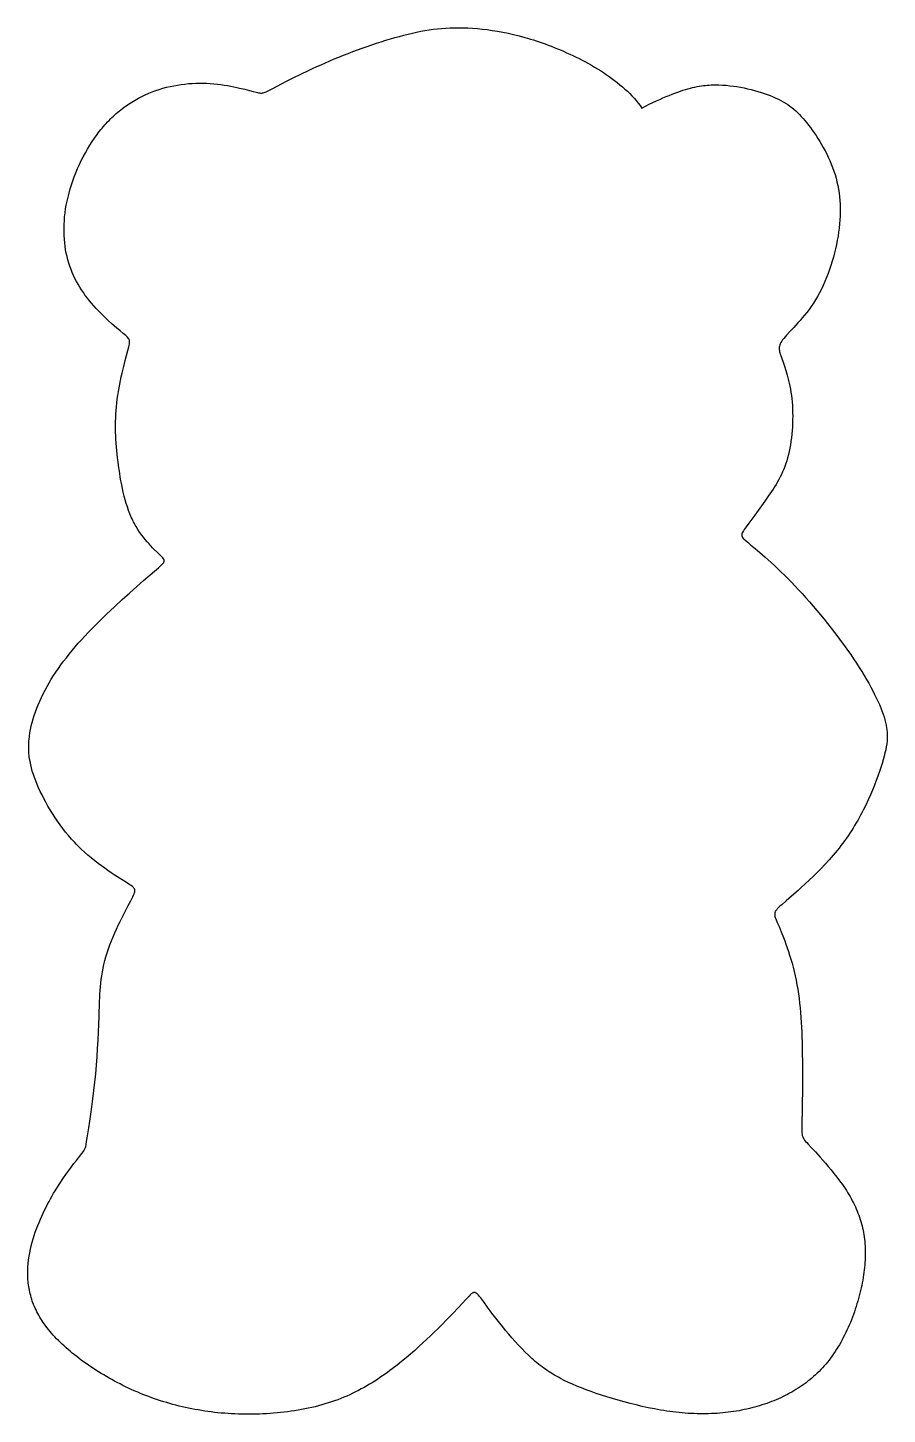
# Model space of a CAD drawing. Header units: millimetres. Extents: x -27.2 to 28.6, y -45.5 to 44.5.
import ezdxf

# ---------------------------------------------------------------- set-up
doc = ezdxf.new("R2010")
doc.units = ezdxf.units.MM
doc.layers.get('0').update_dxf_attribs({"linetype": 'CONTINUOUS'})

msp = doc.modelspace()

# ---------------------------------------------------------------- linework, layer by layer
msp.add_lwpolyline([(12.677, 39.306), (12.926, 39.431), (13.166, 39.549), (13.399, 39.661), (13.625, 39.767), (13.842, 39.866), (14.053, 39.959), (14.257, 40.046), (14.455, 40.128), (14.646, 40.204), (14.831, 40.274), (15.01, 40.339), (15.184, 40.399), (15.353, 40.455), (15.516, 40.505), (15.675, 40.551), (15.83, 40.593), (15.98, 40.63), (16.126, 40.663), (16.269, 40.692), (16.408, 40.718), (16.544, 40.74), (16.677, 40.759), (16.808, 40.774), (16.936, 40.786), (17.062, 40.796), (17.187, 40.803), (17.31, 40.807), (17.431, 40.808), (17.552, 40.808), (17.671, 40.805), (17.91, 40.795), (18.148, 40.778), (18.385, 40.755), (18.622, 40.726), (18.857, 40.692), (19.09, 40.652), (19.32, 40.608), (19.548, 40.559), (19.772, 40.506), (19.992, 40.448), (20.208, 40.387), (20.418, 40.322), (20.623, 40.254), (20.821, 40.183), (21.013, 40.109), (21.198, 40.033), (21.375, 39.955), (21.544, 39.874), (21.705, 39.791), (21.859, 39.706), (22.007, 39.617), (22.15, 39.525), (22.287, 39.43), (22.419, 39.33), (22.548, 39.226), (22.673, 39.118), (22.795, 39.004), (22.916, 38.885), (23.034, 38.76), (23.152, 38.629), (23.27, 38.491), (23.388, 38.347), (23.507, 38.195), (23.627, 38.037), (23.748, 37.87), (23.87, 37.697), (23.991, 37.518), (24.112, 37.332), (24.231, 37.141), (24.348, 36.944), (24.463, 36.742), (24.575, 36.535), (24.683, 36.324), (24.787, 36.108), (24.886, 35.889), (24.98, 35.666), (25.068, 35.44), (25.149, 35.212), (25.223, 34.98), (25.29, 34.747), (25.349, 34.512), (25.401, 34.275), (25.445, 34.035), (25.481, 33.793), (25.511, 33.549), (25.533, 33.303), (25.548, 33.055), (25.556, 32.804), (25.556, 32.551), (25.55, 32.296), (25.537, 32.039), (25.517, 31.779), (25.49, 31.517), (25.457, 31.253), (25.417, 30.986), (25.37, 30.717), (25.317, 30.446), (25.258, 30.174), (25.192, 29.902), (25.12, 29.63), (25.042, 29.359), (24.958, 29.09), (24.869, 28.823), (24.774, 28.559), (24.673, 28.299), (24.566, 28.043), (24.454, 27.792), (24.337, 27.547), (24.215, 27.309), (24.088, 27.077), (24.022, 26.964), (23.955, 26.853), (23.888, 26.744), (23.819, 26.637), (23.678, 26.43), (23.534, 26.231), (23.389, 26.04), (23.243, 25.857), (23.097, 25.682), (22.953, 25.515), (22.812, 25.355), (22.54, 25.059), (22.291, 24.793), (22.073, 24.556), (21.978, 24.448), (21.894, 24.347), (21.822, 24.253), (21.76, 24.165), (21.71, 24.081), (21.67, 24.002), (21.639, 23.926), (21.618, 23.853), (21.605, 23.781), (21.6, 23.709), (21.602, 23.636), (21.61, 23.563), (21.625, 23.487), (21.646, 23.408), (21.671, 23.324), (21.701, 23.236), (21.771, 23.04), (21.852, 22.815), (21.94, 22.559), (22.032, 22.274), (22.078, 22.121), (22.123, 21.96), (22.168, 21.793), (22.211, 21.619), (22.252, 21.439), (22.291, 21.252), (22.327, 21.059), (22.36, 20.859), (22.389, 20.653), (22.414, 20.442), (22.435, 20.224), (22.451, 20.001), (22.463, 19.775), (22.47, 19.544), (22.473, 19.311), (22.471, 19.077), (22.464, 18.841), (22.453, 18.605), (22.437, 18.37), (22.417, 18.136), (22.392, 17.904), (22.363, 17.676), (22.329, 17.451), (22.29, 17.231), (22.247, 17.017), (22.199, 16.809), (22.147, 16.608), (22.09, 16.413), (22.029, 16.225), (21.964, 16.042), (21.894, 15.865), (21.821, 15.692), (21.743, 15.523), (21.662, 15.357), (21.577, 15.195), (21.489, 15.035), (21.397, 14.878), (21.302, 14.721), (21.204, 14.566), (21.103, 14.411), (20.892, 14.101), (20.672, 13.788), (20.447, 13.476), (20.006, 12.879), (19.617, 12.353), (19.457, 12.13), (19.328, 11.942), (19.277, 11.862), (19.235, 11.791), (19.203, 11.727), (19.181, 11.669), (19.173, 11.642), (19.169, 11.616), (19.166, 11.59), (19.167, 11.565), (19.17, 11.541), (19.176, 11.517), (19.184, 11.493), (19.195, 11.469), (19.209, 11.445), (19.226, 11.42), (19.268, 11.369), (19.321, 11.314), (19.386, 11.255), (19.552, 11.115), (19.767, 10.94), (20.033, 10.719), (20.345, 10.454), (20.696, 10.146), (20.885, 9.977), (21.082, 9.797), (21.286, 9.609), (21.497, 9.41), (21.713, 9.203), (21.935, 8.987), (22.161, 8.762), (22.39, 8.529), (22.623, 8.288), (22.857, 8.039), (23.094, 7.783), (23.331, 7.52), (23.568, 7.251), (23.806, 6.976), (24.042, 6.697), (24.278, 6.414), (24.511, 6.129), (24.742, 5.841), (24.97, 5.551), (25.194, 5.261), (25.414, 4.97), (25.629, 4.68), (25.839, 4.392), (26.042, 4.106), (26.24, 3.823), (26.43, 3.543), (26.612, 3.268), (26.787, 2.998), (26.954, 2.732), (27.113, 2.471), (27.264, 2.215), (27.408, 1.964), (27.543, 1.719), (27.671, 1.479), (27.791, 1.245), (27.903, 1.017), (28.006, 0.795), (28.102, 0.579), (28.19, 0.369), (28.269, 0.166), (28.34, -0.031), (28.404, -0.221), (28.459, -0.404), (28.505, -0.582), (28.544, -0.755), (28.574, -0.926), (28.586, -1.01), (28.595, -1.095), (28.603, -1.179), (28.609, -1.263), (28.612, -1.348), (28.614, -1.434), (28.613, -1.52), (28.61, -1.606), (28.606, -1.694), (28.599, -1.783), (28.578, -1.965), (28.549, -2.154), (28.512, -2.35), (28.466, -2.557), (28.411, -2.773), (28.348, -3.002), (28.276, -3.245), (28.195, -3.502), (28.105, -3.772), (28.007, -4.055), (27.899, -4.348), (27.782, -4.652), (27.656, -4.963), (27.52, -5.282), (27.374, -5.607), (27.219, -5.936), (27.054, -6.268), (26.967, -6.435), (26.878, -6.602), (26.787, -6.769), (26.693, -6.937), (26.596, -7.104), (26.497, -7.271), (26.395, -7.437), (26.291, -7.603), (26.184, -7.768), (26.074, -7.931), (25.961, -8.094), (25.846, -8.256), (25.728, -8.416), (25.608, -8.574), (25.486, -8.731), (25.361, -8.886), (25.235, -9.039), (25.107, -9.19), (24.978, -9.34), (24.848, -9.487), (24.585, -9.775), (24.322, -10.053), (24.059, -10.321), (23.799, -10.579), (23.543, -10.825), (23.294, -11.059), (23.053, -11.279), (22.823, -11.487), (22.401, -11.858), (22.044, -12.165), (21.763, -12.408), (21.65, -12.509), (21.555, -12.599), (21.476, -12.679), (21.413, -12.753), (21.388, -12.788), (21.366, -12.822), (21.347, -12.855), (21.332, -12.888), (21.32, -12.92), (21.312, -12.953), (21.306, -12.985), (21.304, -13.019), (21.304, -13.053), (21.307, -13.088), (21.313, -13.124), (21.321, -13.163), (21.346, -13.244), (21.379, -13.335), (21.47, -13.553), (21.586, -13.829), (21.723, -14.161), (21.875, -14.544), (21.954, -14.752), (22.034, -14.971), (22.115, -15.201), (22.196, -15.439), (22.276, -15.686), (22.355, -15.941), (22.431, -16.203), (22.504, -16.471), (22.573, -16.746), (22.637, -17.026), (22.696, -17.31), (22.75, -17.598), (22.8, -17.891), (22.844, -18.188), (22.884, -18.488), (22.92, -18.792), (22.952, -19.1), (22.98, -19.411), (23.005, -19.726), (23.026, -20.043), (23.045, -20.363), (23.06, -20.686), (23.073, -21.012), (23.083, -21.34), (23.098, -22.002), (23.106, -22.67), (23.108, -23.334), (23.105, -23.982), (23.1, -24.602), (23.091, -25.183), (23.082, -25.712), (23.063, -26.567), (23.057, -26.875), (23.057, -27.003), (23.06, -27.115), (23.068, -27.215), (23.08, -27.305), (23.098, -27.388), (23.11, -27.427), (23.124, -27.465), (23.139, -27.502), (23.156, -27.539), (23.198, -27.613), (23.249, -27.688), (23.31, -27.767), (23.383, -27.853), (23.468, -27.948), (23.678, -28.173), (23.945, -28.457), (24.258, -28.797), (24.427, -28.986), (24.603, -29.187), (24.783, -29.398), (24.967, -29.618), (25.152, -29.847), (25.337, -30.084), (25.52, -30.328), (25.699, -30.578), (25.872, -30.833), (25.957, -30.962), (26.039, -31.092), (26.119, -31.223), (26.197, -31.355), (26.272, -31.487), (26.344, -31.62), (26.413, -31.753), (26.479, -31.887), (26.542, -32.021), (26.602, -32.155), (26.659, -32.291), (26.713, -32.426), (26.765, -32.562), (26.813, -32.699), (26.858, -32.837), (26.9, -32.975), (26.939, -33.114), (26.976, -33.254), (27.009, -33.395), (27.039, -33.537), (27.067, -33.679), (27.092, -33.823), (27.113, -33.967), (27.132, -34.113), (27.148, -34.259), (27.161, -34.407), (27.172, -34.555), (27.179, -34.705), (27.184, -34.856), (27.185, -35.009), (27.184, -35.163), (27.18, -35.317), (27.174, -35.474), (27.164, -35.632), (27.152, -35.791), (27.137, -35.951), (27.119, -36.113), (27.099, -36.277), (27.076, -36.442), (27.05, -36.609), (27.021, -36.777), (26.99, -36.946), (26.956, -37.116), (26.919, -37.287), (26.88, -37.459), (26.839, -37.631), (26.794, -37.804), (26.748, -37.977), (26.698, -38.15), (26.647, -38.323), (26.593, -38.495), (26.536, -38.668), (26.477, -38.84), (26.416, -39.012), (26.352, -39.182), (26.286, -39.352), (26.218, -39.521), (26.147, -39.689), (26.074, -39.855), (25.999, -40.02), (25.922, -40.183), (25.842, -40.345), (25.761, -40.504), (25.677, -40.662), (25.591, -40.817), (25.504, -40.97), (25.414, -41.12), (25.322, -41.268), (25.228, -41.413), (25.132, -41.555), (25.034, -41.695), (24.934, -41.831), (24.832, -41.964), (24.729, -42.094), (24.623, -42.221), (24.515, -42.345), (24.406, -42.467), (24.295, -42.585), (24.182, -42.701), (24.067, -42.814), (23.95, -42.924), (23.832, -43.031), (23.711, -43.136), (23.589, -43.238), (23.465, -43.338), (23.34, -43.435), (23.212, -43.529), (23.083, -43.621), (22.952, -43.711), (22.82, -43.798), (22.685, -43.882), (22.55, -43.964), (22.412, -44.044), (22.273, -44.122), (22.132, -44.197), (21.989, -44.27), (21.845, -44.34), (21.699, -44.409), (21.552, -44.475), (21.403, -44.539), (21.253, -44.601), (21.101, -44.661), (20.947, -44.72), (20.792, -44.775), (20.635, -44.829), (20.477, -44.881), (20.318, -44.931), (20.156, -44.978), (19.994, -45.024), (19.83, -45.067), (19.664, -45.108), (19.498, -45.147), (19.329, -45.184), (19.16, -45.218), (18.989, -45.25), (18.816, -45.28), (18.642, -45.308), (18.467, -45.333), (18.291, -45.356), (18.113, -45.377), (17.934, -45.395), (17.753, -45.411), (17.571, -45.424), (17.388, -45.436), (17.204, -45.444), (17.018, -45.45), (16.831, -45.454), (16.643, -45.455), (16.454, -45.454), (16.264, -45.45), (16.072, -45.444), (15.879, -45.435), (15.685, -45.423), (15.49, -45.409), (15.293, -45.392), (15.096, -45.373), (14.898, -45.351), (14.699, -45.327), (14.499, -45.301), (14.299, -45.272), (14.099, -45.241), (13.898, -45.209), (13.497, -45.137), (13.097, -45.058), (12.699, -44.973), (12.304, -44.881), (11.913, -44.785), (11.528, -44.683), (11.148, -44.577), (10.777, -44.468), (10.414, -44.357), (10.061, -44.243), (9.718, -44.127), (9.388, -44.011), (9.07, -43.894), (8.764, -43.777), (8.47, -43.658), (8.186, -43.536), (7.912, -43.412), (7.648, -43.284), (7.391, -43.152), (7.266, -43.084), (7.142, -43.014), (7.02, -42.944), (6.899, -42.872), (6.78, -42.798), (6.663, -42.722), (6.546, -42.645), (6.431, -42.566), (6.316, -42.485), (6.203, -42.402), (6.091, -42.317), (5.979, -42.23), (5.868, -42.141), (5.757, -42.049), (5.647, -41.955), (5.538, -41.858), (5.428, -41.759), (5.319, -41.657), (5.1, -41.445), (4.883, -41.224), (4.667, -40.996), (4.455, -40.762), (4.245, -40.524), (4.041, -40.284), (3.841, -40.045), (3.647, -39.807), (3.46, -39.573), (3.281, -39.345), (2.95, -38.912), (2.659, -38.523), (2.416, -38.194), (2.224, -37.935), (2.144, -37.833), (2.072, -37.748), (2.008, -37.681), (1.978, -37.654), (1.949, -37.631), (1.921, -37.612), (1.893, -37.597), (1.866, -37.587), (1.84, -37.58), (1.813, -37.578), (1.786, -37.58), (1.759, -37.585), (1.732, -37.595), (1.703, -37.609), (1.674, -37.626), (1.643, -37.648), (1.611, -37.673), (1.542, -37.734), (1.466, -37.811), (1.281, -38.008), (0.764, -38.564), (0.434, -38.911), (0.062, -39.296), (-0.35, -39.713), (-0.57, -39.931), (-0.8, -40.155), (-1.037, -40.384), (-1.283, -40.617), (-1.536, -40.854), (-1.797, -41.093), (-2.065, -41.334), (-2.34, -41.576), (-2.622, -41.818), (-2.912, -42.059), (-3.21, -42.298), (-3.516, -42.534), (-3.672, -42.651), (-3.83, -42.767), (-3.99, -42.881), (-4.153, -42.994), (-4.317, -43.106), (-4.484, -43.217), (-4.653, -43.326), (-4.824, -43.433), (-4.998, -43.538), (-5.173, -43.641), (-5.352, -43.742), (-5.532, -43.841), (-5.715, -43.938), (-5.9, -44.032), (-6.088, -44.123), (-6.278, -44.212), (-6.471, -44.299), (-6.666, -44.382), (-6.864, -44.462), (-7.064, -44.539), (-7.267, -44.613), (-7.473, -44.684), (-7.681, -44.751), (-7.891, -44.816), (-8.103, -44.877), (-8.317, -44.935), (-8.533, -44.99), (-8.751, -45.042), (-8.97, -45.091), (-9.191, -45.137), (-9.413, -45.18), (-9.636, -45.22), (-9.861, -45.257), (-10.086, -45.291), (-10.313, -45.322), (-10.54, -45.351), (-10.768, -45.376), (-10.996, -45.399), (-11.225, -45.419), (-11.454, -45.436), (-11.683, -45.451), (-11.912, -45.462), (-12.141, -45.472), (-12.37, -45.478), (-12.598, -45.482), (-12.826, -45.483), (-13.054, -45.482), (-13.28, -45.478), (-13.506, -45.472), (-13.731, -45.463), (-13.954, -45.451), (-14.177, -45.438), (-14.398, -45.421), (-14.618, -45.403), (-14.836, -45.382), (-15.054, -45.358), (-15.269, -45.333), (-15.484, -45.304), (-15.697, -45.274), (-15.909, -45.241), (-16.12, -45.206), (-16.33, -45.169), (-16.538, -45.129), (-16.745, -45.087), (-16.951, -45.042), (-17.156, -44.996), (-17.359, -44.947), (-17.561, -44.896), (-17.762, -44.843), (-17.962, -44.787), (-18.161, -44.729), (-18.359, -44.669), (-18.555, -44.607), (-18.751, -44.543), (-18.945, -44.477), (-19.138, -44.408), (-19.33, -44.337), (-19.521, -44.265), (-19.711, -44.19), (-19.9, -44.112), (-20.088, -44.033), (-20.274, -43.952), (-20.46, -43.869), (-20.645, -43.783), (-20.829, -43.696), (-21.011, -43.607), (-21.192, -43.515), (-21.373, -43.422), (-21.551, -43.327), (-21.729, -43.231), (-21.904, -43.133), (-22.078, -43.033), (-22.251, -42.931), (-22.421, -42.829), (-22.59, -42.725), (-22.756, -42.619), (-22.921, -42.513), (-23.083, -42.405), (-23.243, -42.296), (-23.401, -42.186), (-23.556, -42.075), (-23.709, -41.963), (-23.859, -41.851), (-24.006, -41.737), (-24.151, -41.623), (-24.292, -41.509), (-24.431, -41.393), (-24.566, -41.278), (-24.699, -41.161), (-24.828, -41.045), (-24.953, -40.928), (-25.076, -40.811), (-25.194, -40.694), (-25.309, -40.577), (-25.421, -40.46), (-25.528, -40.342), (-25.632, -40.225), (-25.732, -40.108), (-25.828, -39.991), (-25.92, -39.875), (-26.008, -39.758), (-26.093, -39.641), (-26.175, -39.525), (-26.252, -39.408), (-26.327, -39.292), (-26.397, -39.176), (-26.465, -39.06), (-26.529, -38.943), (-26.589, -38.827), (-26.647, -38.711), (-26.701, -38.595), (-26.752, -38.479), (-26.8, -38.363), (-26.845, -38.247), (-26.886, -38.131), (-26.925, -38.015), (-26.961, -37.899), (-26.994, -37.783), (-27.024, -37.668), (-27.052, -37.552), (-27.077, -37.436), (-27.099, -37.32), (-27.118, -37.203), (-27.135, -37.087), (-27.149, -36.971), (-27.161, -36.855), (-27.17, -36.739), (-27.178, -36.623), (-27.182, -36.506), (-27.185, -36.39), (-27.185, -36.273), (-27.183, -36.157), (-27.179, -36.041), (-27.172, -35.924), (-27.154, -35.692), (-27.128, -35.461), (-27.095, -35.23), (-27.054, -35), (-27.008, -34.772), (-26.955, -34.546), (-26.896, -34.321), (-26.833, -34.099), (-26.764, -33.879), (-26.692, -33.661), (-26.615, -33.446), (-26.534, -33.234), (-26.451, -33.026), (-26.364, -32.821), (-26.276, -32.62), (-26.184, -32.422), (-26.091, -32.228), (-25.996, -32.037), (-25.9, -31.85), (-25.802, -31.668), (-25.703, -31.489), (-25.604, -31.314), (-25.503, -31.142), (-25.403, -30.975), (-25.302, -30.812), (-25.102, -30.499), (-24.904, -30.202), (-24.711, -29.923), (-24.525, -29.662), (-24.348, -29.421), (-24.182, -29.201), (-24.029, -29.003), (-23.892, -28.829), (-23.674, -28.557), (-23.595, -28.459), (-23.535, -28.377), (-23.511, -28.338), (-23.489, -28.298), (-23.47, -28.257), (-23.453, -28.211), (-23.437, -28.161), (-23.422, -28.105), (-23.393, -27.966), (-23.362, -27.783), (-23.323, -27.545), (-23.22, -26.881), (-23.157, -26.468), (-23.091, -26.013), (-23.022, -25.523), (-22.954, -25.006), (-22.889, -24.471), (-22.828, -23.926), (-22.773, -23.378), (-22.725, -22.83), (-22.684, -22.285), (-22.648, -21.743), (-22.617, -21.207), (-22.591, -20.68), (-22.57, -20.162), (-22.552, -19.656), (-22.522, -18.68), (-22.512, -18.441), (-22.5, -18.203), (-22.484, -17.966), (-22.466, -17.729), (-22.442, -17.492), (-22.414, -17.254), (-22.381, -17.015), (-22.341, -16.774), (-22.295, -16.532), (-22.241, -16.286), (-22.179, -16.038), (-22.108, -15.786), (-22.028, -15.531), (-21.94, -15.272), (-21.845, -15.013), (-21.744, -14.754), (-21.638, -14.496), (-21.529, -14.241), (-21.417, -13.99), (-21.304, -13.745), (-21.192, -13.507), (-21.08, -13.277), (-20.865, -12.848), (-20.669, -12.468), (-20.501, -12.149), (-20.37, -11.897), (-20.32, -11.793), (-20.28, -11.702), (-20.251, -11.622), (-20.241, -11.586), (-20.234, -11.551), (-20.229, -11.519), (-20.228, -11.488), (-20.23, -11.459), (-20.235, -11.43), (-20.243, -11.403), (-20.254, -11.377), (-20.269, -11.351), (-20.287, -11.325), (-20.308, -11.3), (-20.332, -11.275), (-20.392, -11.223), (-20.466, -11.168), (-20.555, -11.109), (-20.778, -10.969), (-21.062, -10.793), (-21.399, -10.579), (-21.584, -10.458), (-21.778, -10.328), (-21.98, -10.19), (-22.188, -10.043), (-22.402, -9.888), (-22.619, -9.725), (-22.839, -9.553), (-23.06, -9.374), (-23.281, -9.188), (-23.501, -8.994), (-23.717, -8.792), (-23.824, -8.689), (-23.93, -8.584), (-24.034, -8.477), (-24.137, -8.369), (-24.238, -8.259), (-24.338, -8.148), (-24.534, -7.921), (-24.723, -7.69), (-24.907, -7.455), (-25.084, -7.217), (-25.255, -6.976), (-25.419, -6.734), (-25.576, -6.49), (-25.726, -6.247), (-25.87, -6.004), (-26.006, -5.762), (-26.135, -5.522), (-26.256, -5.285), (-26.37, -5.051), (-26.476, -4.821), (-26.574, -4.597), (-26.664, -4.376), (-26.746, -4.159), (-26.82, -3.946), (-26.886, -3.736), (-26.944, -3.528), (-26.994, -3.321), (-27.036, -3.116), (-27.07, -2.912), (-27.084, -2.81), (-27.095, -2.708), (-27.105, -2.606), (-27.113, -2.504), (-27.118, -2.402), (-27.122, -2.299), (-27.123, -2.196), (-27.123, -2.093), (-27.12, -1.989), (-27.116, -1.885), (-27.109, -1.78), (-27.1, -1.675), (-27.076, -1.462), (-27.044, -1.245), (-27.004, -1.026), (-26.956, -0.804), (-26.9, -0.579), (-26.836, -0.352), (-26.764, -0.123), (-26.685, 0.108), (-26.599, 0.34), (-26.505, 0.574), (-26.404, 0.809), (-26.296, 1.045), (-26.181, 1.281), (-26.059, 1.517), (-25.93, 1.753), (-25.796, 1.989), (-25.654, 2.225), (-25.507, 2.46), (-25.353, 2.694), (-25.193, 2.928), (-25.026, 3.161), (-24.854, 3.394), (-24.675, 3.627), (-24.49, 3.86), (-24.3, 4.093), (-24.103, 4.327), (-23.9, 4.56), (-23.691, 4.794), (-23.476, 5.029), (-23.255, 5.264), (-23.028, 5.501), (-22.795, 5.738), (-22.556, 5.976), (-22.312, 6.215), (-22.063, 6.455), (-21.811, 6.693), (-21.558, 6.93), (-21.054, 7.393), (-20.562, 7.836), (-20.094, 8.25), (-19.663, 8.627), (-18.957, 9.237), (-18.704, 9.457), (-18.603, 9.547), (-18.518, 9.626), (-18.45, 9.696), (-18.397, 9.759), (-18.376, 9.787), (-18.359, 9.814), (-18.345, 9.84), (-18.335, 9.865), (-18.328, 9.89), (-18.325, 9.913), (-18.325, 9.936), (-18.328, 9.959), (-18.334, 9.982), (-18.344, 10.005), (-18.357, 10.029), (-18.372, 10.053), (-18.412, 10.103), (-18.463, 10.157), (-18.597, 10.286), (-18.769, 10.449), (-18.971, 10.647), (-19.08, 10.759), (-19.195, 10.88), (-19.312, 11.009), (-19.433, 11.147), (-19.555, 11.293), (-19.677, 11.447), (-19.799, 11.609), (-19.919, 11.779), (-20.036, 11.957), (-20.15, 12.142), (-20.206, 12.238), (-20.26, 12.336), (-20.313, 12.435), (-20.364, 12.537), (-20.413, 12.64), (-20.461, 12.745), (-20.507, 12.852), (-20.552, 12.96), (-20.637, 13.182), (-20.716, 13.409), (-20.79, 13.641), (-20.858, 13.877), (-20.922, 14.117), (-20.981, 14.361), (-21.035, 14.607), (-21.086, 14.854), (-21.132, 15.104), (-21.175, 15.353), (-21.215, 15.603), (-21.252, 15.852), (-21.286, 16.1), (-21.317, 16.347), (-21.347, 16.591), (-21.374, 16.832), (-21.399, 17.073), (-21.421, 17.311), (-21.44, 17.548), (-21.456, 17.785), (-21.468, 18.02), (-21.477, 18.256), (-21.483, 18.491), (-21.484, 18.726), (-21.482, 18.962), (-21.475, 19.199), (-21.464, 19.437), (-21.448, 19.676), (-21.427, 19.917), (-21.401, 20.16), (-21.37, 20.406), (-21.335, 20.652), (-21.295, 20.898), (-21.252, 21.143), (-21.206, 21.386), (-21.158, 21.625), (-21.109, 21.859), (-21.058, 22.087), (-20.956, 22.522), (-20.857, 22.919), (-20.687, 23.563), (-20.626, 23.795), (-20.603, 23.89), (-20.586, 23.974), (-20.575, 24.048), (-20.571, 24.113), (-20.573, 24.172), (-20.577, 24.2), (-20.583, 24.226), (-20.591, 24.252), (-20.601, 24.277), (-20.627, 24.325), (-20.662, 24.374), (-20.706, 24.423), (-20.76, 24.476), (-20.824, 24.534), (-20.983, 24.669), (-21.186, 24.84), (-21.425, 25.045), (-21.694, 25.281), (-21.983, 25.544), (-22.132, 25.685), (-22.284, 25.831), (-22.436, 25.982), (-22.589, 26.138), (-22.74, 26.298), (-22.889, 26.461), (-23.036, 26.628), (-23.177, 26.797), (-23.314, 26.969), (-23.446, 27.143), (-23.572, 27.32), (-23.692, 27.499), (-23.807, 27.681), (-23.916, 27.866), (-24.02, 28.053), (-24.118, 28.244), (-24.21, 28.437), (-24.295, 28.634), (-24.375, 28.834), (-24.449, 29.037), (-24.516, 29.244), (-24.577, 29.454), (-24.632, 29.668), (-24.68, 29.885), (-24.722, 30.107), (-24.756, 30.331), (-24.785, 30.56), (-24.806, 30.792), (-24.821, 31.027), (-24.828, 31.265), (-24.829, 31.506), (-24.822, 31.75), (-24.808, 31.997), (-24.787, 32.246), (-24.759, 32.497), (-24.723, 32.751), (-24.679, 33.007), (-24.628, 33.266), (-24.57, 33.525), (-24.503, 33.787), (-24.429, 34.05), (-24.347, 34.315), (-24.258, 34.579), (-24.161, 34.844), (-24.058, 35.108), (-23.948, 35.37), (-23.831, 35.631), (-23.708, 35.889), (-23.579, 36.145), (-23.444, 36.396), (-23.303, 36.644), (-23.156, 36.886), (-23.005, 37.124), (-22.848, 37.355), (-22.687, 37.58), (-22.604, 37.69), (-22.52, 37.798), (-22.436, 37.904), (-22.35, 38.008), (-22.263, 38.11), (-22.175, 38.21), (-22.086, 38.309), (-21.996, 38.405), (-21.905, 38.5), (-21.812, 38.593), (-21.719, 38.684), (-21.625, 38.773), (-21.53, 38.86), (-21.434, 38.945), (-21.337, 39.028), (-21.239, 39.11), (-21.14, 39.189), (-21.041, 39.267), (-20.94, 39.343), (-20.838, 39.417), (-20.736, 39.489), (-20.633, 39.56), (-20.424, 39.695), (-20.212, 39.822), (-19.996, 39.943), (-19.778, 40.056), (-19.557, 40.162), (-19.333, 40.261), (-19.106, 40.352), (-18.877, 40.437), (-18.646, 40.514), (-18.412, 40.584), (-18.178, 40.648), (-17.941, 40.704), (-17.704, 40.754), (-17.466, 40.797), (-17.228, 40.834), (-16.989, 40.864), (-16.75, 40.887), (-16.511, 40.904), (-16.273, 40.915), (-16.036, 40.919), (-15.8, 40.918), (-15.565, 40.91), (-15.332, 40.896), (-15.101, 40.877), (-14.874, 40.853), (-14.65, 40.825), (-14.431, 40.793), (-14.217, 40.758), (-14.01, 40.721), (-13.81, 40.681), (-13.617, 40.641), (-13.433, 40.6), (-13.093, 40.52), (-12.796, 40.444), (-12.548, 40.378), (-12.352, 40.327), (-12.271, 40.307), (-12.197, 40.292), (-12.131, 40.282), (-12.069, 40.277), (-12.01, 40.277), (-11.952, 40.282), (-11.893, 40.294), (-11.832, 40.312), (-11.767, 40.336), (-11.696, 40.366), (-11.617, 40.404), (-11.528, 40.449), (-11.314, 40.561), (-10.717, 40.875), (-10.34, 41.069), (-9.917, 41.282), (-9.452, 41.51), (-8.952, 41.749), (-8.69, 41.872), (-8.421, 41.995), (-8.144, 42.119), (-7.862, 42.242), (-7.575, 42.366), (-7.283, 42.488), (-6.986, 42.61), (-6.687, 42.73), (-6.384, 42.848), (-6.079, 42.964), (-5.773, 43.078), (-5.466, 43.19), (-5.159, 43.299), (-4.852, 43.404), (-4.547, 43.506), (-4.243, 43.605), (-3.942, 43.7), (-3.643, 43.79), (-3.349, 43.876), (-3.059, 43.957), (-2.774, 44.033), (-2.493, 44.103), (-2.216, 44.169), (-1.941, 44.229), (-1.669, 44.283), (-1.398, 44.332), (-1.128, 44.376), (-0.858, 44.414), (-0.587, 44.446), (-0.315, 44.472), (-0.04, 44.492), (0.237, 44.506), (0.519, 44.515), (0.804, 44.517), (1.095, 44.512), (1.392, 44.502), (1.695, 44.485), (2.005, 44.461), (2.321, 44.43), (2.644, 44.392), (2.973, 44.346), (3.308, 44.292), (3.65, 44.23), (3.998, 44.159), (4.352, 44.079), (4.712, 43.989), (5.078, 43.89), (5.263, 43.837), (5.45, 43.781), (5.638, 43.722), (5.828, 43.661), (6.019, 43.598), (6.212, 43.531), (6.406, 43.462), (6.601, 43.39), (6.798, 43.315), (6.997, 43.237), (7.196, 43.156), (7.397, 43.073), (7.599, 42.986), (7.801, 42.897), (8.004, 42.805), (8.207, 42.709), (8.41, 42.612), (8.612, 42.511), (8.814, 42.408), (9.015, 42.301), (9.214, 42.192), (9.413, 42.081), (9.609, 41.966), (9.804, 41.849), (9.996, 41.73), (10.186, 41.607), (10.373, 41.482), (10.557, 41.355), (10.738, 41.225), (10.916, 41.092), (11.089, 40.957), (11.259, 40.819), (11.424, 40.679), (11.585, 40.536), (11.741, 40.391), (11.892, 40.243), (12.037, 40.093), (12.178, 39.94), (12.312, 39.785), (12.44, 39.628), (12.562, 39.468)], close=True)

doc.saveas('drawing.dxf')
